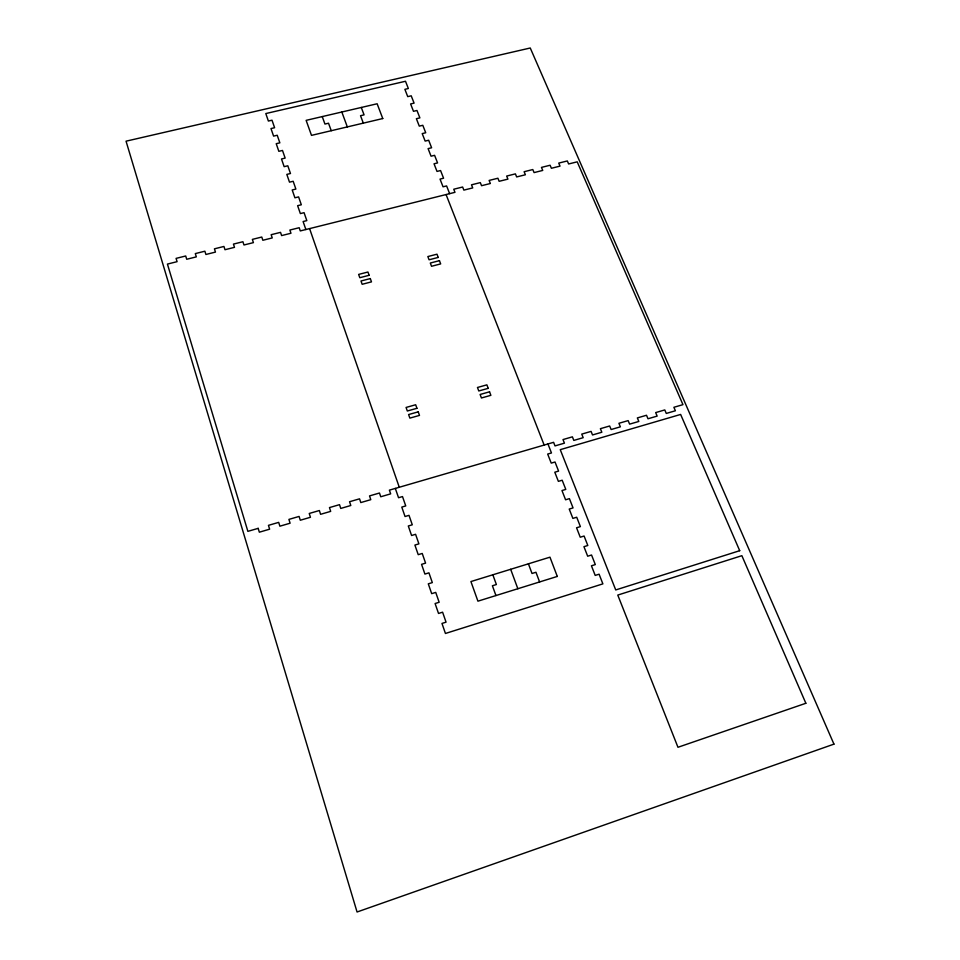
<?xml version="1.0" encoding="UTF-8"?>
<svg xmlns="http://www.w3.org/2000/svg" width="960" height="960" viewBox="0 0 960 960"><rect width="100%" height="100%" fill="white"/><g stroke="black" fill="none" stroke-linecap="round" stroke-linejoin="round"><path stroke-width="1.44" d="M449.64 193.668L446.604 185.928L443.04 186.804L440.028 179.1L443.58 178.224L440.568 170.556L437.016 171.42L434.028 163.788L437.568 162.924L434.592 155.328L431.052 156.192L428.088 148.62L431.616 147.768L428.664 140.244L425.148 141.084L422.208 133.596L425.724 132.756L422.796 125.292L419.292 126.132L416.376 118.704L419.88 117.876L416.976 110.484L413.484 111.312L410.604 103.944L414.084 103.128L411.216 95.808L407.736 96.624L404.88 89.328L408.348 88.512L405.504 81.264L265.8 113.556L268.38 121.044L272.004 120.204L274.608 127.716L270.984 128.556L273.588 136.104L277.224 135.252L279.852 142.836L276.216 143.688L278.844 151.32L282.492 150.456L285.144 158.1L281.496 158.976L284.148 166.668L287.808 165.792L290.484 173.508L286.824 174.396L289.5 182.16L293.172 181.272L295.872 189.072L292.2 189.96L294.912 197.808L298.596 196.896L301.32 204.768L297.624 205.68L300.36 213.588L304.068 212.676L306.816 220.62L303.108 221.544L305.868 229.536M547.944 443.964L551.472 452.964L547.68 454.068L551.232 463.116L555.024 462L558.588 471.096L554.796 472.212L558.372 481.356L562.176 480.228L565.788 489.408L561.972 490.548L565.584 499.788L569.412 498.636L573.048 507.912L569.22 509.064L572.88 518.4L576.708 517.236L580.392 526.608L576.552 527.784L580.236 537.216L584.088 536.028L587.808 545.496L583.944 546.684L587.676 556.212L591.552 555.012L595.308 564.588L591.432 565.788L595.2 575.412L599.088 574.2L602.88 583.872L445.44 633.468L441.972 623.436L446.052 622.164L442.596 612.192L438.528 613.452L435.096 603.528L439.152 602.268L435.732 592.404L431.688 593.652L428.292 583.836L432.324 582.6L428.94 572.832L424.92 574.068L421.56 564.348L425.58 563.124L422.232 553.464L418.224 554.676L414.9 545.064L418.896 543.864L415.584 534.3L411.588 535.5L408.3 525.984L412.284 524.796L409.008 515.34L405.036 516.516L401.784 507.096L405.744 505.932L402.504 496.572L398.544 497.724L395.316 488.412M446.076 194.556L544.164 445.068M361.284 107.46L364.068 114.864L360.528 115.704L363.324 123.144M539.604 581.952L535.956 572.256L532.02 573.48L528.408 563.82M341.82 112.008L347.328 126.912M510.672 569.292L517.848 588.732M331.248 130.704L328.524 123.216L324.948 124.056L322.236 116.58M492.84 574.788L496.38 584.532L492.396 585.768L495.948 595.56M309.588 228.612L399.276 487.26M833.952 744.132L357.06 912L126.048 141.18L530.256 48L833.952 744.132M805.86 703.272L677.964 747.276L617.772 595.08L741.864 555.684L805.86 703.272M739.704 550.692L615.732 589.944L560.256 449.664L680.628 414.444L739.704 550.692M557.292 576.432L477.924 601.176L470.916 581.556L549.96 557.172L557.292 576.432M258.18 528.348L247.872 531.348L167.424 264.084L177.084 261.672L176.076 258.384L185.712 255.984L186.72 259.272L196.32 256.872L195.312 253.596L204.876 251.208L205.908 254.484L215.46 252.096L214.428 248.832L223.944 246.456L224.988 249.72L234.492 247.344L233.448 244.092L242.916 241.74L243.972 244.98L253.416 242.628L252.36 239.388L261.78 237.036L262.848 240.276L272.244 237.924L271.164 234.696L280.536 232.368L281.616 235.584L290.964 233.256L289.872 230.04L299.184 227.724L300.288 230.928L454.98 192.324L453.756 189.228L462.636 187.02L463.86 190.116L472.728 187.908L471.492 184.824L480.312 182.616L481.56 185.7L490.368 183.504L489.12 180.432L497.904 178.236L499.152 181.308L507.924 179.124L506.664 176.064L515.4 173.88L516.66 176.94L525.384 174.768L524.112 171.72L532.8 169.548L534.084 172.596L542.748 170.424L541.464 167.4L550.104 165.24L551.4 168.276L560.028 166.116L558.732 163.092L567.324 160.956L568.632 163.968L577.212 161.832L682.956 404.652L673.884 407.292L675.384 410.772L666.288 413.436L664.788 409.932L655.668 412.596L657.156 416.1L648 418.764L646.512 415.26L637.344 417.924L638.82 421.452L629.616 424.128L628.14 420.612L618.912 423.288L620.388 426.828L611.124 429.528L609.66 425.988L600.384 428.688L601.836 432.24L592.524 434.952L591.084 431.4L581.748 434.112L583.188 437.676L573.828 440.412L572.388 436.836L563.004 439.572L564.432 443.16L555.012 445.908L553.596 442.32L389.388 490.14L390.672 493.86L380.748 496.764L379.476 493.02L369.528 495.912L370.788 499.668L360.804 502.572L359.556 498.828L349.548 501.732L350.796 505.5L340.752 508.428L339.516 504.66L329.46 507.588L330.684 511.368L320.58 514.308L319.368 510.528L309.24 513.468L310.452 517.272L300.3 520.236L299.088 516.432L288.912 519.396L290.1 523.212L279.876 526.188L278.7 522.372L268.452 525.348L269.628 529.188L259.344 532.188L258.18 528.348M416.94 408.3L407.328 411L406.068 407.448L415.668 404.76L416.94 408.3M488.196 388.332L478.788 390.972L477.468 387.48L486.876 384.852L488.196 388.332M418.224 411.852L408.6 414.552L409.872 418.116L419.496 415.404L418.224 411.852M489.54 391.824L480.108 394.476L481.44 397.98L490.872 395.328L489.54 391.824M369.12 275.292L359.808 277.704L358.632 274.416L367.944 272.016L369.12 275.292M438.204 257.424L429.084 259.788L427.848 256.56L436.98 254.196L438.204 257.424M370.308 278.58L360.984 280.992L362.16 284.292L371.484 281.868L370.308 278.58M439.44 260.664L430.308 263.028L431.532 266.28L440.676 263.904L439.44 260.664M382.764 118.548L311.496 135.372L306.132 120.348L377.136 103.764L382.764 118.548"/></g></svg>
